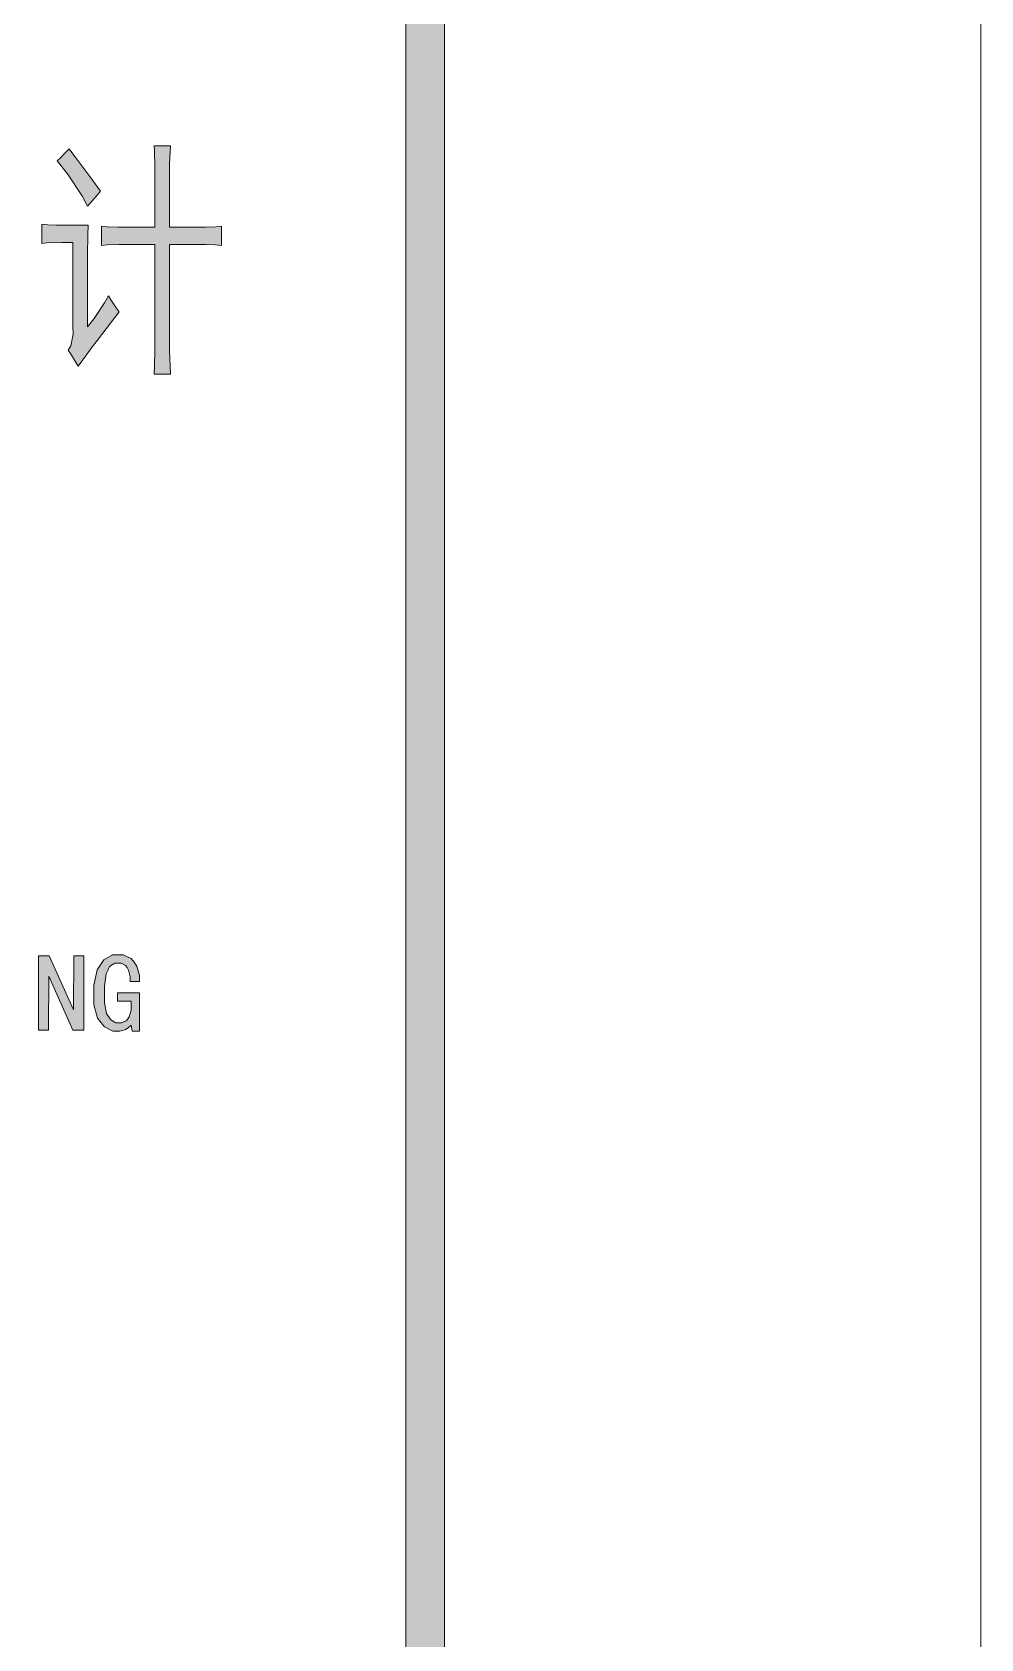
# Model space of a CAD drawing. Header units: millimetres. Extents: x 0 to 586, y 0 to 414.
# Drawn here: x 568.8 to 585.63, y 357.08 to 385.58 of the extents above; entities that cross this region are included whole.
import ezdxf

# ---------------------------------------------------------------- set-up
doc = ezdxf.new("R2010")
doc.units = ezdxf.units.MM

msp = doc.modelspace()

# ---------------------------------------------------------------- hatches: boundary and pattern name
h = msp.add_hatch(color=0)
h.dxf.hatch_style = 2
h.paths.add_polyline_path([(576.117861, 9.514417), (575.429944, 10.205861), (575.429944, 403.877639), (576.117861, 404.569083)])
h = msp.add_hatch(color=0)
h.dxf.hatch_style = 2
h.paths.add_polyline_path([(569.453889, 383.511778), (569.542083, 383.395361), (569.824306, 383.017889), (570.014806, 382.760361), (569.954833, 382.689806), (569.838417, 382.55575), (569.781972, 382.49225), (569.693778, 382.661583), (569.425667, 383.06375), (569.24575, 383.296583), (569.295139, 383.342444), (569.397444, 383.448278)])
h = msp.add_hatch(color=0)
h.dxf.hatch_style = 2
h.paths.add_polyline_path([(570.977889, 382.118306), (570.977889, 383.010833), (570.977889, 383.19075), (570.970833, 383.465917), (570.963778, 383.564694), (571.253056, 383.564694), (571.246, 383.448278), (571.238944, 383.243667), (571.238944, 383.151944), (571.238944, 382.118306), (571.799861, 382.118306), (571.884528, 382.118306), (572.060917, 382.125361), (572.159694, 382.135944), (572.159694, 381.797278), (572.053861, 381.804333), (571.884528, 381.814917), (571.813972, 381.814917), (571.238944, 381.814917), (571.238944, 380.029861), (571.238944, 379.9205), (571.246, 379.662972), (571.253056, 379.511278), (570.963778, 379.511278), (570.970833, 379.662972), (570.977889, 379.913444), (570.977889, 380.012222), (570.977889, 381.814917), (570.441667, 381.814917), (570.339361, 381.814917), (570.131222, 381.804333), (570.028917, 381.797278), (570.028917, 382.135944), (570.131222, 382.125361), (570.32525, 382.118306), (570.413444, 382.118306)])
h = msp.add_hatch(color=0)
h.dxf.hatch_style = 2
h.paths.add_polyline_path([(569.796083, 382.153583), (569.789028, 381.98425), (569.781972, 381.627944), (569.781972, 381.437444), (569.781972, 380.350889), (569.898389, 380.502583), (570.085361, 380.77775), (570.152389, 380.90475), (570.194722, 380.830667), (570.289972, 380.689556), (570.346417, 380.619), (569.961889, 380.118056), (569.870167, 380.001639), (569.700833, 379.768806), (569.616167, 379.652389), (569.570306, 379.733528), (569.478583, 379.878167), (569.439778, 379.938139), (569.485639, 380.012222), (569.527972, 380.223889), (569.520917, 380.368528), (569.520917, 381.850194), (569.333944, 381.850194), (569.062306, 381.839611), (568.970583, 381.832556), (568.970583, 382.171222), (569.079944, 382.160639), (569.231639, 382.153583), (569.273972, 382.153583)])
h = msp.add_hatch(color=0)
h.dxf.hatch_style = 2
h.paths.add_polyline_path([(569.718472, 367.873139), (569.524444, 367.873139), (569.097583, 368.832694), (569.090528, 367.873139), (568.914139, 367.873139), (568.914139, 369.196056), (569.104639, 369.196056), (569.5315, 368.2365), (569.538556, 369.196056), (569.718472, 369.196056)])
h = msp.add_hatch(color=0)
h.dxf.hatch_style = 2
h.paths.add_polyline_path([(570.70625, 367.8555), (570.575722, 367.8555), (570.554556, 367.964861), (570.536917, 367.943694), (570.487528, 367.904889), (570.455778, 367.88725), (570.424028, 367.873139), (570.353472, 367.8555), (570.314667, 367.8555), (570.233528, 367.8555), (570.085361, 367.933111), (570.021861, 368.007194), (569.958361, 368.084806), (569.894861, 368.324694), (569.894861, 368.4905), (569.894861, 368.673944), (569.954833, 368.945583), (570.011278, 369.033778), (570.07125, 369.121972), (570.226472, 369.210167), (570.328778, 369.210167), (570.416972, 369.210167), (570.558083, 369.146667), (570.607472, 369.079639), (570.656861, 369.012611), (570.70625, 368.843278), (570.70625, 368.737444), (570.536917, 368.737444), (570.536917, 368.822111), (570.512222, 368.942056), (570.484, 368.984389), (570.455778, 369.023194), (570.378167, 369.065528), (570.328778, 369.065528), (570.265278, 369.065528), (570.173556, 369.002028), (570.141806, 368.935), (570.113583, 368.8715), (570.081833, 368.656306), (570.081833, 368.508139), (570.081833, 368.3635), (570.120639, 368.165944), (570.159444, 368.113028), (570.19825, 368.056583), (570.286444, 368.003667), (570.335833, 368.003667), (570.385222, 368.003667), (570.466361, 368.042472), (570.494583, 368.07775), (570.522806, 368.113028), (570.554556, 368.229444), (570.554556, 368.307056), (570.554556, 368.391722), (570.314667, 368.391722), (570.314667, 368.536361), (570.70625, 368.536361)])

# ---------------------------------------------------------------- linework, layer by layer
at = {"color": 0, "lineweight": 0}
for points in [[(0, 0), (585.632278, 0), (585.632278, 414.0835), (0, 414.0835)], [(576.117861, 9.514417), (575.429944, 10.205861), (575.429944, 403.877639), (576.117861, 404.569083)], [(569.453889, 383.511778), (569.542083, 383.395361), (569.824306, 383.017889), (570.014806, 382.760361), (569.954833, 382.689806), (569.838417, 382.55575), (569.781972, 382.49225), (569.693778, 382.661583), (569.425667, 383.06375), (569.24575, 383.296583), (569.295139, 383.342444), (569.397444, 383.448278)], [(570.977889, 382.118306), (570.977889, 383.010833), (570.977889, 383.19075), (570.970833, 383.465917), (570.963778, 383.564694), (571.253056, 383.564694), (571.246, 383.448278), (571.238944, 383.243667), (571.238944, 383.151944), (571.238944, 382.118306), (571.799861, 382.118306), (571.884528, 382.118306), (572.060917, 382.125361), (572.159694, 382.135944), (572.159694, 381.797278), (572.053861, 381.804333), (571.884528, 381.814917), (571.813972, 381.814917), (571.238944, 381.814917), (571.238944, 380.029861), (571.238944, 379.9205), (571.246, 379.662972), (571.253056, 379.511278), (570.963778, 379.511278), (570.970833, 379.662972), (570.977889, 379.913444), (570.977889, 380.012222), (570.977889, 381.814917), (570.441667, 381.814917), (570.339361, 381.814917), (570.131222, 381.804333), (570.028917, 381.797278), (570.028917, 382.135944), (570.131222, 382.125361), (570.32525, 382.118306), (570.413444, 382.118306)], [(569.796083, 382.153583), (569.789028, 381.98425), (569.781972, 381.627944), (569.781972, 381.437444), (569.781972, 380.350889), (569.898389, 380.502583), (570.085361, 380.77775), (570.152389, 380.90475), (570.194722, 380.830667), (570.289972, 380.689556), (570.346417, 380.619), (569.961889, 380.118056), (569.870167, 380.001639), (569.700833, 379.768806), (569.616167, 379.652389), (569.570306, 379.733528), (569.478583, 379.878167), (569.439778, 379.938139), (569.485639, 380.012222), (569.527972, 380.223889), (569.520917, 380.368528), (569.520917, 381.850194), (569.333944, 381.850194), (569.062306, 381.839611), (568.970583, 381.832556), (568.970583, 382.171222), (569.079944, 382.160639), (569.231639, 382.153583), (569.273972, 382.153583)], [(569.718472, 367.873139), (569.524444, 367.873139), (569.097583, 368.832694), (569.090528, 367.873139), (568.914139, 367.873139), (568.914139, 369.196056), (569.104639, 369.196056), (569.5315, 368.2365), (569.538556, 369.196056), (569.718472, 369.196056)], [(570.70625, 367.8555), (570.575722, 367.8555), (570.554556, 367.964861), (570.536917, 367.943694), (570.487528, 367.904889), (570.455778, 367.88725), (570.424028, 367.873139), (570.353472, 367.8555), (570.314667, 367.8555), (570.233528, 367.8555), (570.085361, 367.933111), (570.021861, 368.007194), (569.958361, 368.084806), (569.894861, 368.324694), (569.894861, 368.4905), (569.894861, 368.673944), (569.954833, 368.945583), (570.011278, 369.033778), (570.07125, 369.121972), (570.226472, 369.210167), (570.328778, 369.210167), (570.416972, 369.210167), (570.558083, 369.146667), (570.607472, 369.079639), (570.656861, 369.012611), (570.70625, 368.843278), (570.70625, 368.737444), (570.536917, 368.737444), (570.536917, 368.822111), (570.512222, 368.942056), (570.484, 368.984389), (570.455778, 369.023194), (570.378167, 369.065528), (570.328778, 369.065528), (570.265278, 369.065528), (570.173556, 369.002028), (570.141806, 368.935), (570.113583, 368.8715), (570.081833, 368.656306), (570.081833, 368.508139), (570.081833, 368.3635), (570.120639, 368.165944), (570.159444, 368.113028), (570.19825, 368.056583), (570.286444, 368.003667), (570.335833, 368.003667), (570.385222, 368.003667), (570.466361, 368.042472), (570.494583, 368.07775), (570.522806, 368.113028), (570.554556, 368.229444), (570.554556, 368.307056), (570.554556, 368.391722), (570.314667, 368.391722), (570.314667, 368.536361), (570.70625, 368.536361)]]:
    msp.add_lwpolyline(points, close=True, dxfattribs=at)

doc.saveas('drawing.dxf')
